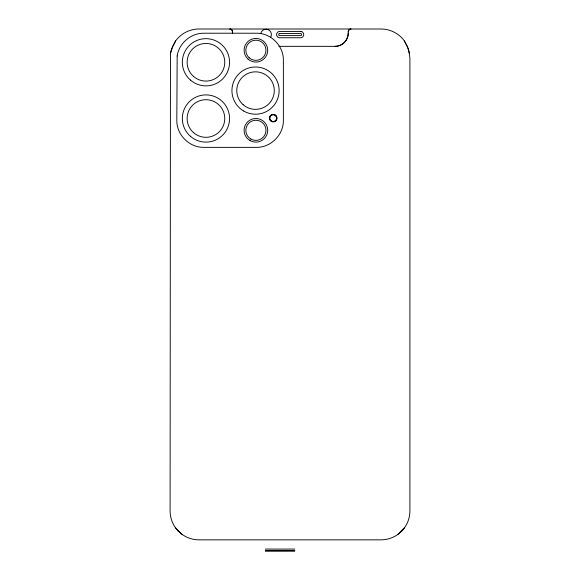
<?xml version="1.0" encoding="UTF-8"?>
<svg xmlns="http://www.w3.org/2000/svg" width="580" height="580" viewBox="0 0 580 580"><rect width="100%" height="100%" fill="white"/><g stroke="black" fill="none" stroke-linecap="round" stroke-linejoin="round"><path stroke-width="0.87" d="M170.455 53.382L170.1 510.944A28.906 28.906 0 0 0 199.005 539.85L380.995 539.85A28.906 28.906 0 0 0 409.9 510.944L409.9 57.906L408.487 48.974L404.376 40.912A28.906 28.906 0 0 0 380.995 29L199.005 29A28.906 28.906 0 0 0 175.624 40.912L171.513 48.974L170.455 53.382L172.746 46.342L175.624 40.912M348.239 31.82A2.82 2.82 0 0 1 351.06 29C348.95 28.956 347.812 31.276 348.239 33.147C348.37 40.201 342.091 46.48 335.037 46.342L278.879 46.342M404.376 527.93L397.982 534.325M265.336 549.072L294.792 549.072M265.343 550.79L294.792 550.79M265.336 551L294.792 551M176.769 529.272L182.018 534.325M175.624 527.93L178.567 531.382M404.376 40.912L407.254 46.342L409.545 53.382M232.594 31.82L231.768 29.826L229.774 29A2.82 2.82 0 0 1 232.594 31.82L232.594 33.147M348.239 33.147A13.195 13.195 0 0 1 335.037 46.342M260.782 33.538A5.365 5.365 0 0 1 268.098 29.623A5.365 5.365 0 0 1 270.505 37.562M177.168 55.97L176.82 120.227C176.479 134.77 189.421 147.712 203.957 147.363L256.237 147.363C270.773 147.712 283.714 134.77 283.373 120.227L283.373 60.356C283.714 45.82 270.773 32.879 256.237 33.219L203.957 33.219C191.016 33.002 179.024 43.145 177.168 55.97M279.451 33.531L279.342 33.567A1.102 1.102 0 0 0 279.342 35.597L300.976 35.597A1.102 1.102 0 0 0 300.976 33.567L279.451 33.531M301.18 31.422L279.139 31.422A3.219 3.219 0 0 0 279.139 37.743L301.18 37.743A3.219 3.219 0 0 0 301.18 31.422M249.994 140.534A11.803 11.803 0 0 0 267.706 130.311A11.803 11.803 0 0 0 249.994 120.089A11.803 11.803 0 0 0 249.994 140.534M250.857 139.041A10.078 10.078 0 0 0 265.974 130.311A10.078 10.078 0 0 0 250.857 121.59A10.078 10.078 0 0 0 250.857 139.041M271.498 121.104A3.444 3.444 0 0 0 276.667 118.117A3.444 3.444 0 0 0 271.498 115.137A3.444 3.444 0 0 0 271.498 121.104M271.331 121.394A3.777 3.777 0 0 0 277.001 118.117A3.777 3.777 0 0 0 271.331 114.847A3.777 3.777 0 0 0 271.331 121.394M271.44 121.206A3.56 3.56 0 0 0 276.783 118.117A3.56 3.56 0 0 0 271.44 115.036A3.56 3.56 0 0 0 271.44 121.206M248.117 59.131A11.803 11.803 0 0 0 267.474 52.562A11.803 11.803 0 0 0 252.104 39.078A11.803 11.803 0 0 0 248.117 59.131M249.255 57.833A10.078 10.078 0 0 0 265.785 52.222A10.078 10.078 0 0 0 252.662 40.716A10.078 10.078 0 0 0 249.255 57.833M190.378 136.256A23.613 23.613 0 0 0 229.107 123.112A23.613 23.613 0 0 0 198.36 96.15A23.613 23.613 0 0 0 190.378 136.256M193.539 132.653A18.821 18.821 0 0 0 224.402 122.177A18.821 18.821 0 0 0 199.897 100.688A18.821 18.821 0 0 0 193.539 132.653M190.378 80.025A23.613 23.613 0 0 0 229.107 66.874A23.613 23.613 0 0 0 198.36 39.911A23.613 23.613 0 0 0 190.378 80.025M193.539 76.422A18.821 18.821 0 0 0 224.402 65.946A18.821 18.821 0 0 0 199.897 44.45A18.821 18.821 0 0 0 193.539 76.422M243.723 111.048A23.613 23.613 0 0 0 279.139 90.603A23.613 23.613 0 0 0 243.723 70.158A23.613 23.613 0 0 0 243.723 111.048M243.158 104.712A18.77 18.77 0 0 0 273.934 94.264A18.77 18.77 0 0 0 249.494 72.833A18.77 18.77 0 0 0 243.158 104.712"/></g></svg>
